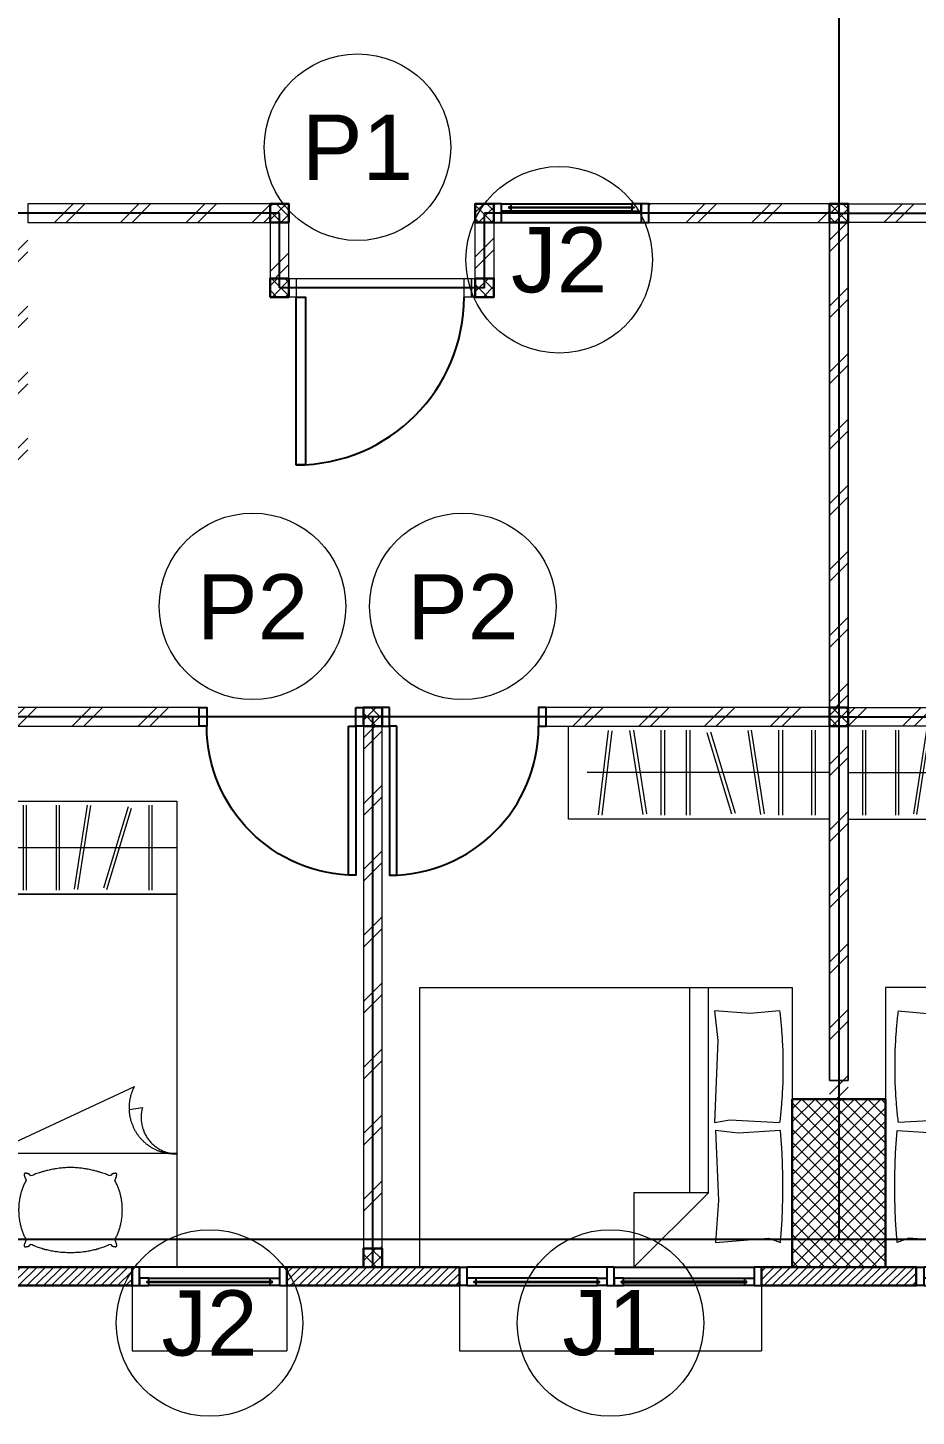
# Model space of a CAD drawing. Header units: millimetres. Extents: x -108 to 357, y -17 to 192.
# Drawn here: x 48 to 52.76, y 131.91 to 139.35 of the extents above; entities that cross this region are included whole.
import ezdxf
from ezdxf.enums import TextEntityAlignment as Align

# ---------------------------------------------------------------- set-up
doc = ezdxf.new("R2010")
doc.units = ezdxf.units.MM
for name, color, linetype, lineweight in [('ars', 11, 'Continuous', 0), ('KACA', 151, 'Continuous', 5), ('KOL', 1, 'Continuous', 30), ('KOLOM', 4, 'Continuous', 9), ('lan', 7, 'Continuous', 15), ('NOT', 7, 'Continuous', 20), ('tem', 5, 'Continuous', 20)]:
    doc.layers.add(name, color=color, linetype=linetype, lineweight=lineweight)
doc.layers.add('as', color=1, linetype='Continuous', plot=False)
doc.layers.add('Kusen', color=30, linetype='Continuous')
doc.styles.add('S', font='simplex', dxfattribs={"width": 0.75})
doc.styles.get("Standard").update_dxf_attribs({"font": 'arial.ttf'})
pattern_1 = [(225, (-504.27873, 383.079584), (0.0220970869, -0.0220970869), [])]
pattern_2 = [(45, (63.4338, -0.72464), (-0.1767767, 0.1767767), []), (45, (63.4963, -0.72464), (-0.1767767, 0.1767767), [])]
pattern_3 = [(45, (62.8838, -3.42464), (-0.1767767, 0.1767767), []), (45, (62.9463, -3.42464), (-0.1767767, 0.1767767), [])]

# ---------------------------------------------------------------- blocks, each defined once
blk = doc.blocks.new('T. J1')
at = {"layer": 'Kusen'}
for p, q in [((-0.7188, 0.1), (-0.0688, 0.1)), ((0.7212, 0.1), (0.0712, 0.1)), ((-0.0188, 0), (-0.7688, 0)), ((-0.0688, 0.06), (-0.7188, 0.06)), ((0.0212, 0), (0.7712, 0)), ((0.0712, 0.06), (0.7212, 0.06))]:
    blk.add_line(p, q, dxfattribs=at)
for points in [[(-0.8088, 0), (-0.7688, 0), (-0.7688, 0.1), (-0.8088, 0.1)], [(-0.0188, 0), (0.0212, 0), (0.0212, 0.1), (-0.0188, 0.1)], [(0.8112, 0), (0.7712, 0), (0.7712, 0.1), (0.8112, 0.1)]]:
    blk.add_lwpolyline(points, close=True, dxfattribs=at)
for points in [[(-0.7188, 0.0775), (-0.7188, 0.06), (-0.7688, 0.06), (-0.7688, 0.1), (-0.7188, 0.1), (-0.7188, 0.0825), (-0.7288, 0.0825), (-0.7288, 0.0775), (-0.7188, 0.0775)], [(-0.0688, 0.0775), (-0.0688, 0.06), (-0.0188, 0.06), (-0.0188, 0.1), (-0.0688, 0.1), (-0.0688, 0.0825), (-0.0588, 0.0825), (-0.0588, 0.0775), (-0.0688, 0.0775)], [(0.0712, 0.0775), (0.0712, 0.06), (0.0212, 0.06), (0.0212, 0.1), (0.0712, 0.1), (0.0712, 0.0825), (0.0612, 0.0825), (0.0612, 0.0775), (0.0712, 0.0775)], [(0.7212, 0.0775), (0.7212, 0.06), (0.7712, 0.06), (0.7712, 0.1), (0.7212, 0.1), (0.7212, 0.0825), (0.7312, 0.0825), (0.7312, 0.0775), (0.7212, 0.0775)]]:
    blk.add_lwpolyline(points, dxfattribs=at)
at = {"layer": 'Kusen', "color": 141}
for points in [[(-0.7288, 0.0775), (-0.0588, 0.0775), (-0.0588, 0.0825), (-0.7288, 0.0825)], [(0.7312, 0.0775), (0.0612, 0.0775), (0.0612, 0.0825), (0.7312, 0.0825)]]:
    blk.add_lwpolyline(points, close=True, dxfattribs=at)
blk = doc.blocks.new('T. J2')
at = {"layer": 'KACA', "color": 141}
blk.add_lwpolyline([(-0.3792, 0.0775), (0.2908, 0.0775), (0.2908, 0.0825), (-0.3792, 0.0825)], close=True, dxfattribs=at)
at = {"layer": 'Kusen'}
for p, q in [((-0.3692, 0.1), (0.2808, 0.1)), ((-0.4192, 0), (0.3308, 0)), ((0.2808, 0.06), (-0.3692, 0.06))]:
    blk.add_line(p, q, dxfattribs=at)
for points in [[(-0.4592, 0), (-0.4192, 0), (-0.4192, 0.1), (-0.4592, 0.1)], [(0.3308, 0), (0.3708, 0), (0.3708, 0.1), (0.3308, 0.1)]]:
    blk.add_lwpolyline(points, close=True, dxfattribs=at)
for points in [[(-0.3692, 0.0775), (-0.3692, 0.06), (-0.4192, 0.06), (-0.4192, 0.1), (-0.3692, 0.1), (-0.3692, 0.0825), (-0.3792, 0.0825), (-0.3792, 0.0775), (-0.3692, 0.0775)], [(0.2808, 0.0775), (0.2808, 0.06), (0.3308, 0.06), (0.3308, 0.1), (0.2808, 0.1), (0.2808, 0.0825), (0.2908, 0.0825), (0.2908, 0.0775), (0.2808, 0.0775)]]:
    blk.add_lwpolyline(points, dxfattribs=at)
blk = doc.blocks.new('P.80')
at = {"layer": 'Kusen'}
for points in [[(-69.8094, -74.8368), (-69.7694, -74.8368), (-69.7694, -74.0368), (-69.8094, -74.0368)], [(-70.6094, -74.9368), (-70.5694, -74.9368), (-70.5694, -74.8368), (-70.6094, -74.8368)], [(-69.7694, -74.9368), (-69.7294, -74.9368), (-69.7294, -74.8368), (-69.7694, -74.8368)]]:
    blk.add_lwpolyline(points, close=True, dxfattribs=at)
blk.add_arc((-69.7694, -74.8368), 0.8, 90, 180, dxfattribs=at)
blk = doc.blocks.new('K 10.10')
at = {"layer": 'ars'}
h = blk.add_hatch(dxfattribs=at)
h.set_pattern_fill('_USER', color=256, scale=0.05, angle=45, double=1, pattern_type=0)
h.set_pattern_definition([(45, (0, 0), (-0.035355339, 0.035355339), []), (135, (0, 0), (-0.035355339, -0.035355339), [])])
h.paths.add_polyline_path([(1560.5383, 1380.4069), (1560.6383, 1380.4069), (1560.6383, 1380.5069), (1560.5383, 1380.5069)])
at = {"layer": 'KOL'}
blk.add_lwpolyline([(1560.5383, 1380.4069), (1560.6383, 1380.4069), (1560.6383, 1380.5069), (1560.5383, 1380.5069)], close=True, dxfattribs=at)
blk = doc.blocks.new('P-90')
at = {"layer": 'Kusen'}
blk.add_lwpolyline([(374.6908, -21.5979), (374.7408, -21.5979), (374.7408, -22.4979), (374.6908, -22.4979)], close=True, dxfattribs=at)
at = {"layer": 'Kusen', "lineweight": 9}
for points in [[(373.8008, -22.4979), (373.8408, -22.4979), (373.8408, -22.5979), (373.8008, -22.5979)], [(374.7408, -22.4979), (374.7808, -22.4979), (374.7808, -22.5979), (374.7408, -22.5979)]]:
    blk.add_lwpolyline(points, close=True, dxfattribs=at)
at = {"layer": 'Kusen'}
blk.add_arc((374.7408, -22.4979), 0.9, 90, 180, dxfattribs=at)
blk = doc.blocks.new('BED2')
blk.add_lwpolyline([(-0.4994, 1.9988), (0.4994, 1.9988), (0.4994, 0), (-0.4994, 0)], close=True)
for points in [[(0.4994, 1.9988), (0.4994, 0)], [(-0.1435, 1.8765), (-0.1435, 1.8765), (-0.1435, 1.8765), (-0.1447, 1.8765), (-0.1447, 1.8777), (-0.1447, 1.8789), (-0.1471, 1.8789), (-0.1471, 1.8814), (-0.1495, 1.8814), (-0.1495, 1.8826), (-0.1495, 1.8826), (-0.1495, 1.8838), (-0.1519, 1.8838), (-0.1519, 1.8862), (-0.1556, 1.8862), (-0.1556, 1.8874), (-0.158, 1.8874), (-0.158, 1.8886), (-0.1592, 1.8886), (-0.1592, 1.8886), (-0.1689, 1.8886), (-0.1689, 1.8898), (-0.1701, 1.8898), (-0.1701, 1.891), (-0.1737, 1.891), (-0.1737, 1.8898), (-0.1737, 1.8898), (-0.1737, 1.8886), (-0.1774, 1.8886), (-0.1774, 1.8886), (-0.1774, 1.8886), (-0.1774, 1.8862), (-0.1786, 1.8862), (-0.1786, 1.8789), (-0.1774, 1.8789), (-0.1774, 1.8765), (-0.1774, 1.8765), (-0.1774, 1.8729), (-0.1762, 1.8729), (-0.1762, 1.8705), (-0.1749, 1.8705), (-0.1749, 1.868), (-0.1737, 1.868), (-0.1737, 1.8668), (-0.1737, 1.8668), (-0.1737, 1.8632), (-0.1725, 1.8632), (-0.1725, 1.8608), (-0.1713, 1.8608), (-0.1713, 1.8571), (-0.1713, 1.8571), (-0.1713, 1.8559), (-0.1701, 1.8559), (-0.1701, 1.8547), (-0.1689, 1.8547), (-0.1689, 1.8523), (-0.1677, 1.8523)], [(0.2827, 1.8765), (0.2766, 1.8789), (0.2706, 1.8826), (0.2633, 1.885), (0.2573, 1.8874), (0.2512, 1.8898), (0.2439, 1.8923), (0.2379, 1.8947), (0.2306, 1.8959), (0.2246, 1.8983), (0.2185, 1.9007), (0.2113, 1.9019), (0.2052, 1.9044), (0.1979, 1.9056), (0.1919, 1.9068), (0.1846, 1.9092), (0.1786, 1.9104), (0.1713, 1.9116), (0.1653, 1.9128), (0.158, 1.914), (0.1519, 1.9153), (0.1447, 1.9165), (0.1374, 1.9165), (0.1314, 1.9177), (0.1241, 1.9189), (0.118, 1.9189), (0.1108, 1.9201), (0.1047, 1.9201), (0.0975, 1.9201), (0.0902, 1.9213), (0.0841, 1.9213), (0.0769, 1.9213), (0.0708, 1.9213), (0.0636, 1.9213), (0.0563, 1.9213), (0.0502, 1.9213), (0.043, 1.9201), (0.0369, 1.9201), (0.0297, 1.9201), (0.0224, 1.9189), (0.0163, 1.9189), (0.0091, 1.9177), (0.003, 1.9165), (-0.0042, 1.9165), (-0.0115, 1.9153), (-0.0176, 1.914), (-0.0248, 1.9128), (-0.0309, 1.9116), (-0.0381, 1.9104), (-0.0442, 1.9092), (-0.0515, 1.9068), (-0.0575, 1.9056), (-0.0648, 1.9044), (-0.0708, 1.9019), (-0.0781, 1.9007), (-0.0841, 1.8983), (-0.0902, 1.8959), (-0.0975, 1.8947), (-0.1035, 1.8923), (-0.1108, 1.8898), (-0.1168, 1.8874), (-0.1229, 1.885), (-0.1301, 1.8826), (-0.1362, 1.8789), (-0.1423, 1.8765)], [(0.3081, 1.8523), (0.3081, 1.8523), (0.3081, 1.8547), (0.3093, 1.8547), (0.3093, 1.8559), (0.3105, 1.8559), (0.3105, 1.8571), (0.3117, 1.8571), (0.3117, 1.8608), (0.3117, 1.8608), (0.3117, 1.8632), (0.313, 1.8632), (0.313, 1.8668), (0.3142, 1.8668), (0.3142, 1.868), (0.3142, 1.868), (0.3142, 1.8705), (0.3154, 1.8705), (0.3154, 1.8729), (0.3166, 1.8729), (0.3166, 1.8765), (0.3178, 1.8765), (0.3178, 1.8789), (0.3178, 1.8789), (0.3178, 1.8862), (0.3178, 1.8862), (0.3178, 1.8886), (0.3166, 1.8886), (0.3166, 1.8886), (0.3142, 1.8886), (0.3142, 1.8898), (0.313, 1.8898), (0.313, 1.891), (0.3093, 1.891), (0.3093, 1.8898), (0.3081, 1.8898), (0.3081, 1.8886), (0.2996, 1.8886), (0.2996, 1.8886), (0.2972, 1.8886), (0.2972, 1.8874), (0.296, 1.8874), (0.296, 1.8862), (0.2924, 1.8862), (0.2924, 1.8838), (0.29, 1.8838), (0.29, 1.8826), (0.2887, 1.8826), (0.2887, 1.8814), (0.2863, 1.8814), (0.2863, 1.8789), (0.2851, 1.8789), (0.2851, 1.8777), (0.2839, 1.8777), (0.2839, 1.8765), (0.2839, 1.8765), (0.2839, 1.8765), (0.2827, 1.8765)], [(-0.1677, 1.8523), (-0.1701, 1.8475), (-0.1725, 1.8426), (-0.1749, 1.8378), (-0.1774, 1.8329), (-0.1798, 1.8293), (-0.1822, 1.8245), (-0.1834, 1.8196), (-0.1858, 1.8148), (-0.187, 1.8099), (-0.1895, 1.8051), (-0.1907, 1.799), (-0.1931, 1.7942), (-0.1943, 1.7893), (-0.1955, 1.7845), (-0.1967, 1.7797), (-0.1979, 1.7748), (-0.1992, 1.77), (-0.2004, 1.7651), (-0.2016, 1.7591), (-0.2028, 1.7542), (-0.204, 1.7494), (-0.204, 1.7446), (-0.2052, 1.7397), (-0.2052, 1.7349), (-0.2064, 1.7288), (-0.2064, 1.724), (-0.2076, 1.7191), (-0.2076, 1.7143), (-0.2076, 1.7082), (-0.2076, 1.7034), (-0.2076, 1.6985), (-0.2088, 1.6937), (-0.2076, 1.6877), (-0.2076, 1.6828), (-0.2076, 1.678), (-0.2076, 1.6731), (-0.2076, 1.6683), (-0.2064, 1.6622), (-0.2064, 1.6574), (-0.2052, 1.6525), (-0.2052, 1.6477), (-0.204, 1.6429), (-0.204, 1.6368), (-0.2028, 1.632), (-0.2016, 1.6271), (-0.2004, 1.6223), (-0.1992, 1.6174), (-0.1979, 1.6126), (-0.1967, 1.6065), (-0.1955, 1.6017), (-0.1943, 1.5969), (-0.1931, 1.592), (-0.1907, 1.5872), (-0.1895, 1.5823), (-0.187, 1.5775), (-0.1858, 1.5726), (-0.1834, 1.5678), (-0.1822, 1.563), (-0.1798, 1.5581), (-0.1774, 1.5533), (-0.1749, 1.5484), (-0.1725, 1.5436), (-0.1701, 1.5387), (-0.1677, 1.5339)], [(0.3081, 1.5339), (0.3105, 1.5387), (0.313, 1.5436), (0.3154, 1.5484), (0.3178, 1.5533), (0.3202, 1.5581), (0.3226, 1.563), (0.3238, 1.5678), (0.3263, 1.5726), (0.3275, 1.5775), (0.3299, 1.5823), (0.3311, 1.5872), (0.3335, 1.592), (0.3347, 1.5969), (0.336, 1.6017), (0.3372, 1.6065), (0.3384, 1.6126), (0.3396, 1.6174), (0.3408, 1.6223), (0.342, 1.6271), (0.3432, 1.632), (0.3444, 1.6368), (0.3444, 1.6429), (0.3456, 1.6477), (0.3456, 1.6525), (0.3469, 1.6574), (0.3469, 1.6622), (0.3481, 1.6683), (0.3481, 1.6731), (0.3481, 1.678), (0.3481, 1.6828), (0.3493, 1.6889), (0.3493, 1.6937), (0.3493, 1.6985), (0.3481, 1.7034), (0.3481, 1.7082), (0.3481, 1.7143), (0.3481, 1.7191), (0.3469, 1.724), (0.3469, 1.7288), (0.3456, 1.7349), (0.3456, 1.7397), (0.3444, 1.7446), (0.3444, 1.7494), (0.3432, 1.7542), (0.342, 1.7591), (0.3408, 1.7651), (0.3396, 1.77), (0.3384, 1.7748), (0.3372, 1.7797), (0.336, 1.7845), (0.3347, 1.7893), (0.3335, 1.7942), (0.3311, 1.799), (0.3299, 1.8051), (0.3275, 1.8099), (0.3263, 1.8148), (0.3238, 1.8196), (0.3226, 1.8245), (0.3202, 1.8293), (0.3178, 1.8329), (0.3154, 1.8378), (0.313, 1.8426), (0.3105, 1.8475), (0.3081, 1.8523)], [(-0.1677, 1.5339), (-0.1689, 1.5339), (-0.1689, 1.5327), (-0.1701, 1.5327), (-0.1701, 1.5303), (-0.1713, 1.5303), (-0.1713, 1.5278), (-0.1713, 1.5278), (-0.1713, 1.5254), (-0.1725, 1.5254), (-0.1725, 1.523), (-0.1737, 1.523), (-0.1737, 1.5206), (-0.1737, 1.5206), (-0.1737, 1.5182), (-0.1749, 1.5182), (-0.1749, 1.5169), (-0.1762, 1.5169), (-0.1762, 1.5145), (-0.1774, 1.5145), (-0.1774, 1.5097), (-0.1774, 1.5097), (-0.1774, 1.5073), (-0.1786, 1.5073), (-0.1786, 1.5), (-0.1774, 1.5), (-0.1774, 1.4988), (-0.1774, 1.4988), (-0.1774, 1.4976), (-0.1737, 1.4976), (-0.1737, 1.4964), (-0.1737, 1.4964), (-0.1737, 1.4964), (-0.1701, 1.4964), (-0.1701, 1.4964), (-0.1689, 1.4964), (-0.1689, 1.4976), (-0.1592, 1.4976), (-0.1592, 1.4988), (-0.158, 1.4988), (-0.158, 1.5), (-0.1556, 1.5), (-0.1556, 1.5), (-0.1519, 1.5), (-0.1519, 1.5024), (-0.1495, 1.5024), (-0.1495, 1.5048), (-0.1495, 1.5048), (-0.1495, 1.5061), (-0.1471, 1.5061), (-0.1471, 1.5073), (-0.1447, 1.5073), (-0.1447, 1.5085), (-0.1447, 1.5085), (-0.1435, 1.5085), (-0.1435, 1.5097), (-0.1435, 1.5097)], [(-0.1423, 1.5109), (-0.1362, 1.5085), (-0.1289, 1.5048), (-0.1229, 1.5024), (-0.1168, 1.5), (-0.1108, 1.4976), (-0.1035, 1.4952), (-0.0975, 1.4939), (-0.0902, 1.4915), (-0.0841, 1.4891), (-0.0781, 1.4879), (-0.0708, 1.4855), (-0.0648, 1.4843), (-0.0575, 1.4818), (-0.0515, 1.4806), (-0.0442, 1.4794), (-0.0381, 1.477), (-0.0309, 1.4758), (-0.0248, 1.4746), (-0.0176, 1.4734), (-0.0115, 1.4722), (-0.0042, 1.4722), (0.003, 1.4709), (0.0091, 1.4697), (0.0163, 1.4685), (0.0224, 1.4685), (0.0297, 1.4673), (0.0369, 1.4673), (0.043, 1.4673), (0.0502, 1.4661), (0.0563, 1.4661), (0.0636, 1.4661), (0.0708, 1.4661), (0.0769, 1.4661), (0.0841, 1.4661), (0.0902, 1.4661), (0.0975, 1.4673), (0.1047, 1.4673), (0.1108, 1.4673), (0.118, 1.4685), (0.1241, 1.4685), (0.1314, 1.4697), (0.1386, 1.4709), (0.1447, 1.4722), (0.1519, 1.4722), (0.158, 1.4734), (0.1653, 1.4746), (0.1713, 1.4758), (0.1786, 1.477), (0.1846, 1.4794), (0.1919, 1.4806), (0.1979, 1.4818), (0.2052, 1.4843), (0.2113, 1.4855), (0.2185, 1.4879), (0.2246, 1.4891), (0.2306, 1.4915), (0.2379, 1.4939), (0.2439, 1.4952), (0.2512, 1.4976), (0.2573, 1.5), (0.2633, 1.5024), (0.2706, 1.5061), (0.2766, 1.5085), (0.2827, 1.5109)], [(0.2827, 1.5097), (0.2839, 1.5097)], [(0.2839, 1.5097), (0.2839, 1.5085), (0.2839, 1.5085), (0.2839, 1.5085), (0.2851, 1.5085), (0.2851, 1.5073), (0.2863, 1.5073), (0.2863, 1.5061), (0.2887, 1.5061), (0.2887, 1.5048), (0.29, 1.5048), (0.29, 1.5024), (0.2924, 1.5024), (0.2924, 1.5), (0.296, 1.5), (0.296, 1.5), (0.2972, 1.5), (0.2972, 1.4988), (0.2996, 1.4988), (0.2996, 1.4976), (0.3081, 1.4976), (0.3081, 1.4964), (0.3093, 1.4964), (0.3093, 1.4964), (0.313, 1.4964), (0.313, 1.4964), (0.3142, 1.4964), (0.3142, 1.4976), (0.3166, 1.4976), (0.3166, 1.4988), (0.3178, 1.4988), (0.3178, 1.5), (0.3178, 1.5), (0.3178, 1.5073), (0.3178, 1.5073), (0.3178, 1.5097), (0.3166, 1.5097), (0.3166, 1.5145), (0.3154, 1.5145), (0.3154, 1.5169), (0.3142, 1.5169), (0.3142, 1.5182), (0.3142, 1.5182), (0.3142, 1.5206), (0.313, 1.5206), (0.313, 1.523), (0.3117, 1.523), (0.3117, 1.5254), (0.3117, 1.5254), (0.3117, 1.5278), (0.3105, 1.5278), (0.3105, 1.5303), (0.3093, 1.5303), (0.3093, 1.5327), (0.3081, 1.5327), (0.3081, 1.5339), (0.3081, 1.5339)], [(-0.3154, 1.1441), (-0.3142, 1.1501), (-0.313, 1.155), (-0.3117, 1.161), (-0.3105, 1.1659), (-0.3105, 1.1719), (-0.3093, 1.1768), (-0.3093, 1.1828), (-0.3081, 1.1877), (-0.3081, 1.1937), (-0.3081, 1.1998), (-0.3081, 1.2046), (-0.3093, 1.2107), (-0.3093, 1.2155), (-0.3105, 1.2215), (-0.3105, 1.2264), (-0.3117, 1.2324), (-0.313, 1.2373), (-0.3142, 1.2433), (-0.3154, 1.2482), (-0.3166, 1.253), (-0.319, 1.2591), (-0.3202, 1.2639), (-0.3226, 1.2688), (-0.3238, 1.2748), (-0.3263, 1.2797), (-0.3287, 1.2845), (-0.3311, 1.2893), (-0.3347, 1.2942), (-0.3372, 1.299), (-0.3396, 1.3039), (-0.3432, 1.3087), (-0.3469, 1.3136), (-0.3505, 1.3172), (-0.3541, 1.322), (-0.3577, 1.3257), (-0.3614, 1.3305), (-0.365, 1.3341), (-0.3686, 1.3378), (-0.3735, 1.3426), (-0.3771, 1.3462), (-0.3808, 1.3499), (-0.3856, 1.3523), (-0.3904, 1.3559), (-0.3953, 1.3596), (-0.3989, 1.362), (-0.4038, 1.3644), (-0.4086, 1.368), (-0.4134, 1.3705), (-0.4183, 1.3729), (-0.4231, 1.3753), (-0.4292, 1.3777), (-0.434, 1.3789), (-0.4389, 1.3814), (-0.4437, 1.3826), (-0.4498, 1.385), (-0.4546, 1.3862), (-0.4607, 1.3874), (-0.4655, 1.3886), (-0.4715, 1.3898), (-0.4764, 1.3898), (-0.4824, 1.391), (-0.4873, 1.391), (-0.4933, 1.3923), (-0.4994, 1.3923)], [(-0.2718, 1.0315), (-0.2706, 1.0351), (-0.2682, 1.0387), (-0.2669, 1.0424), (-0.2645, 1.046), (-0.2633, 1.0496), (-0.2621, 1.0533), (-0.2609, 1.0581), (-0.2585, 1.0617), (-0.2573, 1.0654), (-0.2561, 1.069), (-0.2548, 1.0726), (-0.2536, 1.0763), (-0.2524, 1.0811), (-0.2512, 1.0847), (-0.2512, 1.0884), (-0.25, 1.092), (-0.2488, 1.0956), (-0.2488, 1.1005), (-0.2476, 1.1041), (-0.2464, 1.1077), (-0.2464, 1.1114), (-0.2464, 1.1162), (-0.2452, 1.1199), (-0.2452, 1.1235), (-0.2452, 1.1283), (-0.2439, 1.132), (-0.2439, 1.1356), (-0.2439, 1.1392), (-0.2439, 1.1441), (-0.2439, 1.1477), (-0.2439, 1.1513), (-0.2439, 1.1562), (-0.2439, 1.1598), (-0.2452, 1.1634), (-0.2452, 1.1671), (-0.2452, 1.1719), (-0.2464, 1.1755), (-0.2464, 1.1792), (-0.2464, 1.1828), (-0.2476, 1.1877), (-0.2488, 1.1913), (-0.2488, 1.1949), (-0.25, 1.1985), (-0.2512, 1.2034), (-0.2512, 1.207), (-0.2524, 1.2107), (-0.2536, 1.2143), (-0.2548, 1.2179), (-0.2561, 1.2228), (-0.2573, 1.2264), (-0.2585, 1.23), (-0.2597, 1.2337), (-0.2621, 1.2373), (-0.2633, 1.2409), (-0.2645, 1.2446), (-0.2657, 1.2482), (-0.2682, 1.2518), (-0.2694, 1.2554), (-0.2718, 1.2591), (-0.273, 1.2627), (-0.2754, 1.2663), (-0.2778, 1.27), (-0.2803, 1.2736), (-0.2815, 1.2772), (-0.2839, 1.2809), (-0.2863, 1.2845), (-0.2887, 1.2869), (-0.2912, 1.2906), (-0.2936, 1.2942), (-0.296, 1.2966), (-0.2984, 1.3002), (-0.3008, 1.3039), (-0.3033, 1.3063), (-0.3057, 1.3099), (-0.3093, 1.3123), (-0.3117, 1.316), (-0.3142, 1.3184), (-0.3178, 1.3208), (-0.3202, 1.3245), (-0.3226, 1.3269), (-0.3263, 1.3293), (-0.3287, 1.3317), (-0.3323, 1.3354), (-0.3347, 1.3378), (-0.3384, 1.3402), (-0.342, 1.3426), (-0.3444, 1.345), (-0.3481, 1.3475), (-0.3517, 1.3487), (-0.3541, 1.3511), (-0.3577, 1.3535), (-0.3614, 1.3559), (-0.365, 1.3584), (-0.3686, 1.3596), (-0.3711, 1.362), (-0.3747, 1.3632), (-0.3783, 1.3656), (-0.382, 1.3668), (-0.3856, 1.3692), (-0.3892, 1.3705), (-0.3929, 1.3717), (-0.3965, 1.3741), (-0.4001, 1.3753), (-0.4038, 1.3765), (-0.4074, 1.3777), (-0.411, 1.3789), (-0.4159, 1.3801), (-0.4195, 1.3814), (-0.4231, 1.3826), (-0.4268, 1.3838), (-0.4304, 1.385), (-0.4352, 1.3862), (-0.4389, 1.3862), (-0.4425, 1.3874), (-0.4461, 1.3886), (-0.451, 1.3886), (-0.4546, 1.3898), (-0.4582, 1.3898), (-0.4619, 1.391), (-0.4667, 1.391), (-0.4703, 1.391), (-0.474, 1.3923), (-0.4788, 1.3923), (-0.4824, 1.3923), (-0.4873, 1.3923), (-0.4909, 1.3923), (-0.4946, 1.3923), (-0.4994, 1.3923)], [(-0.4994, 1.391), (0.4994, 1.391)], [(0.4994, 1.391), (-0.273, 1.0315)], [(-0.2439, 1.1538), (-0.3166, 1.1441)], [(-0.4994, 0), (0.4994, 0)], [(0.4994, -0.4988), (-0.4994, -0.4988), (-0.4994, 0), (0.4994, 0), (0.4994, -0.4988)], [(-0.3686, -0.0218), (-0.3686, -0.477)], [(-0.3505, -0.477), (-0.3505, -0.0218)], [(-0.1241, -0.0254), (-0.2561, -0.4613)], [(-0.2391, -0.4685), (-0.1071, -0.0315)], [(0.0309, -0.0242), (-0.0381, -0.4746)], [(-0.02, -0.477), (0.0502, -0.0266)], [(0.1289, -0.0218), (0.1289, -0.477)], [(0.1471, -0.477), (0.1471, -0.0218)], [(0.3057, -0.0218), (0.3057, -0.477)], [(0.3238, -0.477), (0.3238, -0.0218)], [(0.4001, -0.2494), (-0.4994, -0.2494)]]:
    blk.add_lwpolyline(points)
blk = doc.blocks.new('BED1')
at = {"color": 0, "linetype": 'Continuous'}
for points in [[(1.9976, 0), (1.9976, 1.4976), (0, 1.4976), (0, 0), (1.9976, 0)], [(1.5484, 1.0993), (1.1489, 1.0993), (1.1489, 1.4976), (1.5484, 1.0993)], [(1.9346, 1.3656), (1.9443, 1.2458), (1.9467, 1.1259), (1.9467, 1.0061), (1.9443, 0.8862), (1.9346, 0.7663), (1.707, 0.7809), (1.586, 0.7663), (1.6017, 1.1404), (1.586, 1.3656), (1.8717, 1.3426), (1.9346, 1.3656)], [(1.4492, 1.0993), (1.4492, 0)], [(1.5484, 1.0993), (1.5484, 0)], [(1.9298, 0.1235), (1.7724, 0.138), (1.5799, 0.1235), (1.5981, 0.2833), (1.5799, 0.7228), (1.6634, 0.7094), (1.9298, 0.7228)], [(1.9298, 0.1235), (1.931, 0.1332), (1.9322, 0.1429), (1.9334, 0.1513), (1.9346, 0.161), (1.9346, 0.1707), (1.9358, 0.1804), (1.937, 0.1889), (1.9383, 0.1985), (1.9383, 0.2082), (1.9395, 0.2179), (1.9407, 0.2264), (1.9407, 0.2361), (1.9419, 0.2458), (1.9419, 0.2542), (1.9431, 0.2639), (1.9431, 0.2736), (1.9443, 0.2833), (1.9443, 0.2918), (1.9455, 0.3015), (1.9455, 0.3111), (1.9455, 0.3208), (1.9467, 0.3293), (1.9467, 0.339), (1.9467, 0.3487), (1.9467, 0.3584), (1.9479, 0.3668), (1.9479, 0.3765), (1.9479, 0.3862), (1.9479, 0.3959), (1.9479, 0.4044), (1.9479, 0.414), (1.9479, 0.4237), (1.9479, 0.4334), (1.9479, 0.4419), (1.9479, 0.4516), (1.9479, 0.4613), (1.9479, 0.4709), (1.9479, 0.4794), (1.9467, 0.4891), (1.9467, 0.4988), (1.9467, 0.5085), (1.9467, 0.5169), (1.9455, 0.5266), (1.9455, 0.5363), (1.9455, 0.546), (1.9443, 0.5545), (1.9443, 0.5642), (1.9431, 0.5738), (1.9431, 0.5835), (1.9419, 0.592), (1.9419, 0.6017), (1.9407, 0.6114), (1.9407, 0.6199), (1.9395, 0.6295), (1.9383, 0.6392), (1.9383, 0.6489), (1.937, 0.6574), (1.9358, 0.6671), (1.9346, 0.6768), (1.9346, 0.6864), (1.9334, 0.6949), (1.9322, 0.7046), (1.931, 0.7143), (1.9298, 0.7228)]]:
    blk.add_lwpolyline(points, dxfattribs=at)
blk = doc.blocks.new('LEMARI1')
for points in [[(0.6998, 0.4988), (-0.6998, 0.4988)], [(-0.6998, 0), (0.6998, 0), (0.6998, 0.4988), (-0.6998, 0.4988), (-0.6998, 0)], [(-0.5387, 0.4758), (-0.4855, 0.023)], [(-0.4685, 0.0254), (-0.5206, 0.477)], [(-0.3002, 0.4746), (-0.3705, 0.0242)], [(-0.3523, 0.0218), (-0.2821, 0.4709)], [(-0.2034, 0.477), (-0.2034, 0.0218)], [(-0.1852, 0.0218), (-0.1852, 0.477)], [(-0.0678, 0.477), (-0.0678, 0.0218)], [(-0.0496, 0.0218), (-0.0496, 0.477)], [(0.1755, 0.4722), (0.0436, 0.0363)], [(0.0605, 0.0315), (0.1937, 0.4673)], [(0.3317, 0.4746), (0.2627, 0.0242)], [(0.2797, 0.0218), (0.3499, 0.4709)], [(0.4286, 0.477), (0.4286, 0.0218)], [(0.4467, 0.0218), (0.4467, 0.477)], [(0.6053, 0.477), (0.6053, 0.0218)], [(0.6235, 0.0218), (0.6235, 0.477)], [(0.6998, 0.2494), (-0.5993, 0.2494)]]:
    blk.add_lwpolyline(points)
blk = doc.blocks.new('typikal-1a')
at = {"layer": 'as'}
for p, q in [((0, 5.5), (1.9, 5.5)), ((1.9, 5.1), (1.9, 5.5)), ((3, 5.1), (3, 5.5)), ((3, 5.5), (6.2, 5.5)), ((1.9, 5.1), (3, 5.1)), ((0, 2.8), (6.2, 2.8)), ((2.5, -0.15), (2.5, 2.8))]:
    blk.add_line(p, q, dxfattribs=at)
at = {"layer": 'KOL'}
for points in [[(2.035, -0.15), (2.96, -0.15), (2.96, -0.25), (2.035, -0.25)], [(3.79, -0.15), (4.65, -0.15), (4.65, -0.25), (3.79, -0.25)]]:
    blk.add_lwpolyline(points, close=True, dxfattribs=at)
at = {"layer": 'lan'}
blk.add_line((2.91, 5.15), (2.01, 5.15), dxfattribs=at)
at = {"layer": 'tem'}
for points in [[(1.02, 5.45), (0.05, 5.45), (0.05, 5.55), (1.02, 5.55)], [(3.05, 5.55), (4.35, 5.55), (4.35, 5.45), (3.05, 5.45)], [(0.05, 2.85), (-0.05, 2.85), (-0.05, 5.45), (0.05, 5.45)], [(1.95, 5.45), (1.85, 5.45), (1.85, 5.15), (1.95, 5.15)], [(2.95, 5.45), (3.05, 5.45), (3.05, 5.15), (2.95, 5.15)], [(1.97, 5.15), (1.95, 5.15), (1.95, 5.05), (1.97, 5.05)], [(1.57, 2.75), (0.05, 2.75), (0.05, 2.85), (1.57, 2.85)], [(4.55, 2.75), (3.43, 2.75), (3.43, 2.85), (4.55, 2.85)], [(0.05, 2.75), (-0.05, 2.75), (-0.05, 0.85), (0.05, 0.85)], [(2.45, 2.75), (2.55, 2.75), (2.55, -0.05), (2.45, -0.05)]]:
    blk.add_lwpolyline(points, close=True, dxfattribs=at)
at = {"layer": 'ars', "rotation": 180}
for name, p in [('LEMARI1', (0.7498, 2.75)), ('BED1', (2.2476, 1.3476))]:
    blk.add_blockref(name, p, dxfattribs=at)
at = {"layer": 'ars', "xscale": -1, "rotation": 180}
blk.add_blockref('BED2', (4.0506, 1.8488), dxfattribs=at)
at = {"layer": 'KOLOM', "extrusion": (0, 0, -1), "zscale": -1}
for p in [(-1560.5883, -1374.9569), (-1562.4883, -1374.9569), (-1563.5883, -1374.9569), (-1562.4883, -1375.3569), (-1563.5883, -1375.3569), (-1560.5883, -1377.6569), (-1563.0883, -1377.6569), (-1563.0883, -1380.5569)]:
    blk.add_blockref('K 10.10', p, dxfattribs=at)
at = {"layer": 'Kusen', "xscale": -1}
blk.add_blockref('T. J2', (1.3908, 5.45), dxfattribs=at)
at = {"layer": 'Kusen', "xscale": -1, "rotation": 180}
for name, p in [('P-90', (-371.8308, -17.4479)), ('P.80', (72.1794, -72.0868)), ('T. J1', (1.2238, -0.15)), ('T. J2', (3.4192, -0.15))]:
    blk.add_blockref(name, p, dxfattribs=at)
at = {"layer": 'Kusen', "rotation": 180}
blk.add_blockref('P.80', (-67.1794, -72.0868), dxfattribs=at)
blk = doc.blocks.new("k2'")
at = {"layer": 'ars'}
h = blk.add_hatch(dxfattribs=at)
h.set_pattern_fill('_USER', color=256, scale=0.05, angle=45, double=1, pattern_type=0)
h.set_pattern_definition([(45, (0, -4.95), (-0.03535534, 0.03535534), []), (135, (0, -4.95), (-0.03535534, -0.03535534), [])])
h.paths.add_polyline_path([(-0.25, -0.45), (0.25, -0.45), (0.25, 0.45), (-0.25, 0.45)])
at = {"layer": 'KOL'}
blk.add_lwpolyline([(-0.25, -0.45), (0.25, -0.45), (0.25, 0.45), (-0.25, 0.45)], close=True, dxfattribs=at)
blk = doc.blocks.new('A-4')
at = {"layer": 'ars'}
h = blk.add_hatch(dxfattribs=at)
h.set_pattern_fill('TEMBOK', color=256, scale=0.25)
h.set_pattern_definition([(45, (66.2138, -3.42464), (-0.1767767, 0.1767767), []), (45, (66.2763, -3.42464), (-0.1767767, 0.1767767), [])])
h.paths.add_polyline_path([(15.55, 48.7), (14.25, 48.7), (14.25, 48.6), (15.55, 48.6)])
h = blk.add_hatch(dxfattribs=at)
h.set_pattern_fill('TEMBOK', color=256, scale=0.25)
h.set_pattern_definition(pattern_3)
h.paths.add_polyline_path([(18.55, 48.7), (17.58, 48.7), (17.58, 48.6), (18.55, 48.6)])
h = blk.add_hatch(dxfattribs=at)
h.set_pattern_fill('TEMBOK', color=256, scale=0.25)
h.set_pattern_definition(pattern_3)
h.paths.add_polyline_path([(18.65, 48.7), (19.62, 48.7), (19.62, 48.6), (18.65, 48.6)])
h = blk.add_hatch(dxfattribs=at)
h.set_pattern_fill('TEMBOK', color=256, scale=0.25)
h.set_pattern_definition([(45, (65.3338, -6.02464), (-0.1767767, 0.1767767), []), (45, (65.3963, -6.02464), (-0.1767767, 0.1767767), [])])
h.paths.add_polyline_path([(14.15, 48.6), (14.25, 48.6), (14.25, 47.2), (14.15, 47.2)])
h = blk.add_hatch(dxfattribs=at)
h.set_pattern_fill('TEMBOK', color=256, scale=0.25)
h.set_pattern_definition([(45, (63.9338, -7.12464), (-0.1767767, 0.1767767), []), (45, (63.9963, -7.12464), (-0.1767767, 0.1767767), [])])
h.paths.add_polyline_path([(15.55, 48.6), (15.65, 48.6), (15.65, 48.3), (15.55, 48.3)])
h = blk.add_hatch(dxfattribs=at)
h.set_pattern_fill('TEMBOK', color=256, scale=0.25)
h.set_pattern_definition([(45, (62.8338, -7.12464), (-0.1767767, 0.1767767), []), (45, (62.8963, -7.12464), (-0.1767767, 0.1767767), [])])
h.paths.add_polyline_path([(16.65, 48.6), (16.75, 48.6), (16.75, 48.3), (16.65, 48.3)])
h = blk.add_hatch(dxfattribs=at)
h.set_pattern_fill('TEMBOK', color=256, scale=0.25)
h.set_pattern_definition([(45, (60.9338, -4.82464), (-0.1767767, 0.1767767), []), (45, (60.9963, -4.82464), (-0.1767767, 0.1767767), [])])
h.paths.add_polyline_path([(18.55, 48.6), (18.65, 48.6), (18.65, 46), (18.55, 46)])
h = blk.add_hatch(dxfattribs=at)
h.set_pattern_fill('TEMBOK', color=256, scale=0.25)
h.set_pattern_definition([(45, (57.2138, -0.72464), (-0.1767767, 0.1767767), []), (45, (57.2763, -0.72464), (-0.1767767, 0.1767767), [])])
h.paths.add_polyline_path([(15.17, 46), (14.05, 46), (14.05, 45.9), (15.17, 45.9)])
h = blk.add_hatch(dxfattribs=at)
h.set_pattern_fill('TEMBOK', color=256, scale=0.25)
h.set_pattern_definition(pattern_2)
h.paths.add_polyline_path([(18.55, 46), (17.03, 46), (17.03, 45.9), (18.55, 45.9)])
h = blk.add_hatch(dxfattribs=at)
h.set_pattern_fill('TEMBOK', color=256, scale=0.25)
h.set_pattern_definition(pattern_2)
h.paths.add_polyline_path([(18.65, 46), (20.17, 46), (20.17, 45.9), (18.65, 45.9)])
h = blk.add_hatch(dxfattribs=at)
h.set_pattern_fill('TEMBOK', color=256, scale=0.25)
h.set_pattern_definition(pattern_2)
h.paths.add_polyline_path([(16.05, 45.9), (16.15, 45.9), (16.15, 43.1), (16.05, 43.1)])
h = blk.add_hatch(dxfattribs=at)
h.set_pattern_fill('TEMBOK', color=256, scale=0.25)
h.set_pattern_definition([(45, (60.9338, -1.62464), (-0.1767767, 0.1767767), []), (45, (60.9963, -1.62464), (-0.1767767, 0.1767767), [])])
h.paths.add_polyline_path([(18.55, 45.9), (18.65, 45.9), (18.65, 43.9), (18.55, 43.9)])
h = blk.add_hatch(dxfattribs=at)
h.set_pattern_fill('ANSI31', color=256, scale=0.25, angle=180, style=0)
h.set_pattern_definition(pattern_1)
h.paths.add_polyline_path([(14.81, 43), (13.95, 43), (13.95, 42.9), (14.81, 42.9)])
h = blk.add_hatch(dxfattribs=at)
h.set_pattern_fill('ANSI31', color=256, scale=0.25, angle=180, style=0)
h.set_pattern_definition(pattern_1)
h.paths.add_polyline_path([(16.565, 43), (15.64, 43), (15.64, 42.9), (16.565, 42.9)])
h = blk.add_hatch(dxfattribs=at)
h.set_pattern_fill('ANSI31', color=256, scale=0.25, angle=180, style=0)
h.set_pattern_definition([(225, (-516.67873, 383.079584), (0.0220970869, -0.0220970869), [])])
h.paths.add_polyline_path([(18.185, 43), (19.015, 43), (19.015, 42.9), (18.185, 42.9)])
at = {"layer": 'as'}
for p, q in [((18.6, 56.25), (18.6, 43.15)), ((-37.2, 43.15), (37.2, 43.15))]:
    blk.add_line(p, q, dxfattribs=at)
at = {"layer": 'KOL'}
blk.add_lwpolyline([(18.185, 43), (19.015, 43), (19.015, 42.9), (18.185, 42.9)], close=True, dxfattribs=at)
at = {"layer": 'lan'}
for p, q in [((14.81, 42.9), (14.81, 42.55)), ((15.64, 42.9), (15.64, 42.55)), ((16.565, 42.9), (16.565, 42.55)), ((18.185, 42.9), (18.185, 42.55)), ((14.81, 42.55), (15.64, 42.55)), ((16.565, 42.55), (18.185, 42.55))]:
    blk.add_line(p, q, dxfattribs=at)
at = {"layer": 'KOL', "xscale": -1, "rotation": 180}
blk.add_blockref("k2'", (18.6, 43.45), dxfattribs=at)
at = {"layer": 'lan', "xscale": -1}
blk.add_blockref('typikal-1a', (18.6, 43.15), dxfattribs=at)
at = {"layer": 'lan'}
blk.add_blockref('typikal-1a', (18.6, 43.15), dxfattribs=at)
blk = doc.blocks.new('NAV')
blk.add_circle((0, -0.4), 0.4)
at = {"style": 'S', "width": 0.75, "flags": 4}
blk.add_attdef('AV', text='', height=0.3, dxfattribs=at).set_placement((0, -0.4), align=Align.MIDDLE)

msp = doc.modelspace()

# ---------------------------------------------------------------- block references
msp.add_blockref('A-4', (33.74738, 89.70808))
at = {"layer": 'NOT'}
ref = msp.add_blockref('NAV', (49.76575, 139.21124), dxfattribs=dict(at, xscale=1.25, yscale=1.25, zscale=1.25))
ref.add_attrib('AV', 'P1', dxfattribs={"layer": '0', "height": 0.35, "rotation": 360, "flags": 4}).set_placement((49.76575, 138.71124), align=Align.MIDDLE)
ref = msp.add_blockref('NAV', (50.84738, 138.60808), dxfattribs=dict(at, xscale=1.25, yscale=1.25, zscale=1.25))
ref.add_attrib('AV', 'J2', dxfattribs={"layer": '0', "height": 0.35, "rotation": 360, "flags": 4}).set_placement((50.84738, 138.10808), align=Align.MIDDLE)
ref = msp.add_blockref('NAV', (49.203, 136.74981), dxfattribs=dict(at, xscale=1.25, yscale=1.25, zscale=1.25))
ref.add_attrib('AV', 'P2', dxfattribs={"layer": '0', "height": 0.35, "rotation": 360, "flags": 4}).set_placement((49.203, 136.24981), align=Align.MIDDLE)
ref = msp.add_blockref('NAV', (50.33045, 136.74981), dxfattribs=dict(at, xscale=1.25, yscale=1.25, zscale=1.25))
ref.add_attrib('AV', 'P2', dxfattribs={"layer": '0', "height": 0.35, "rotation": 360, "flags": 4}).set_placement((50.33045, 136.24981), align=Align.MIDDLE)
ref = msp.add_blockref('NAV', (48.97238, 132.90808), dxfattribs=dict(at, xscale=1.25, yscale=1.25, zscale=1.25))
ref.add_attrib('AV', 'J2', dxfattribs={"layer": '0', "height": 0.35, "rotation": 360, "flags": 4}).set_placement((48.97238, 132.40808), align=Align.MIDDLE)
ref = msp.add_blockref('NAV', (51.12238, 132.90808), dxfattribs=dict(at, xscale=1.25, yscale=1.25, zscale=1.25))
ref.add_attrib('AV', 'J1', dxfattribs={"layer": '0', "height": 0.35, "rotation": 360, "flags": 4}).set_placement((51.12238, 132.40808), align=Align.MIDDLE)

doc.saveas('drawing.dxf')
